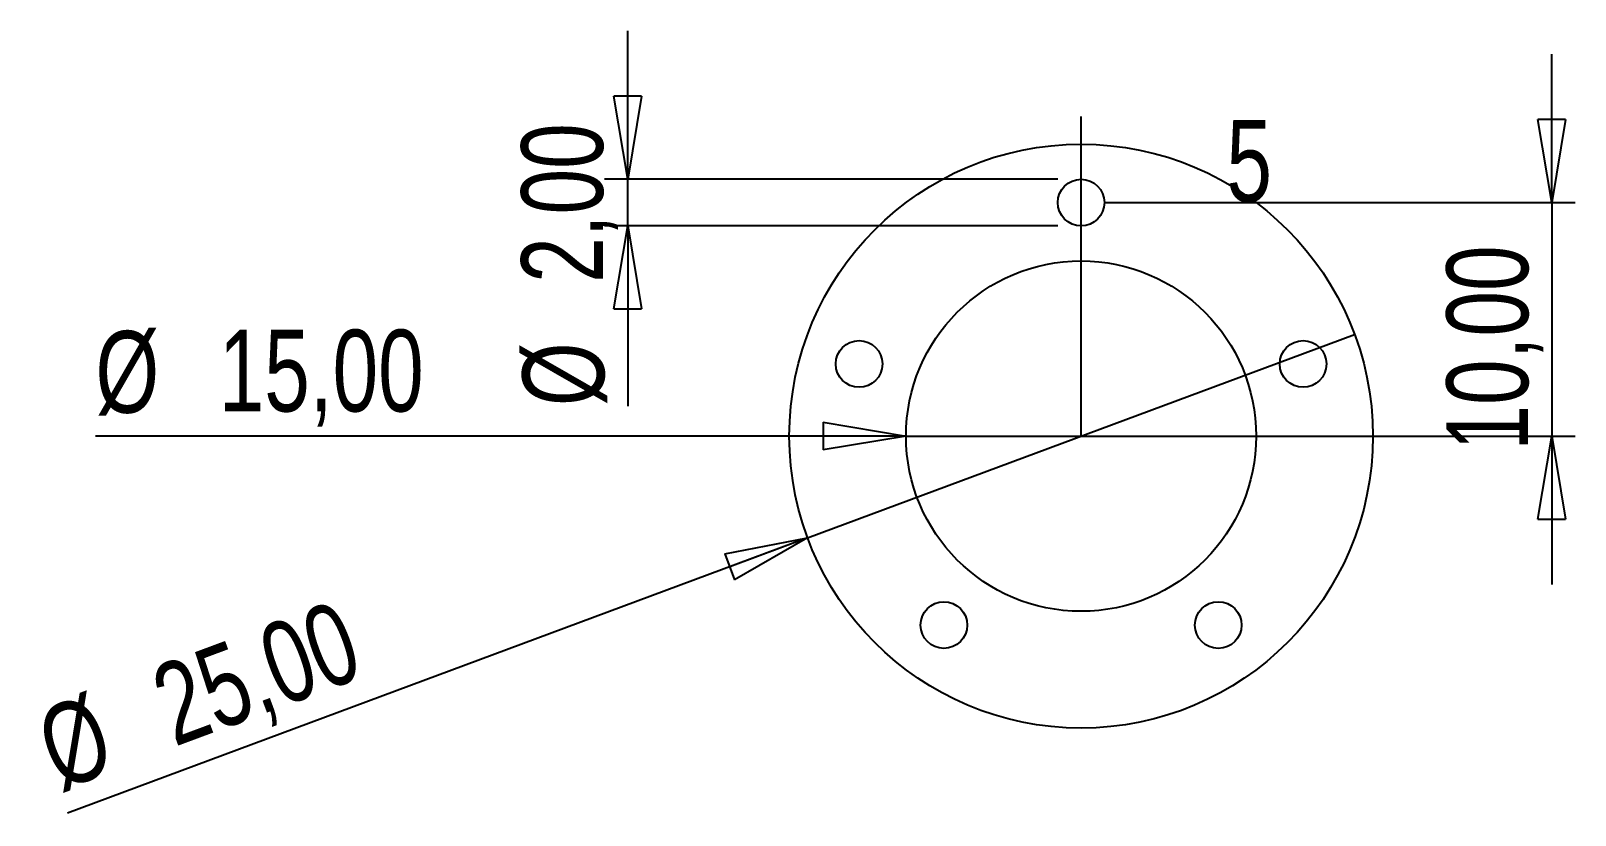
# Model space of a CAD drawing. Header units: millimetres. Extents: x -45 to 21.2, y -16.2 to 17.4.
import ezdxf

# ---------------------------------------------------------------- set-up
doc = ezdxf.new("R2010")
doc.units = ezdxf.units.MM
doc.header["$PDSIZE"] = -1
doc.layers.add('SLD-0', color=179, linetype='Continuous')
doc.styles.add('SLDTEXTSTYLE0', font='TXT', dxfattribs={"width": 0.75})
doc.dimstyles.new('SLDDIMSTYLE0', dxfattribs={"dimtxt": 3.5, "dimasz": 3.556, "dimexe": 0, "dimexo": 0.0625, "dimgap": 0.875, "dimtad": 1, "dimrnd": 1e-09, "dimzin": 12, "dimdsep": 46, "dimtxsty": 'SLDTEXTSTYLE0', "dimblk1": 'NONE', "dimblk2": 'CLOSED', "dimsah": 1, "dimcen": 0, "dimadec": 0, "dimazin": 3, "dimtfac": 1, "dimtmove": 0, "dimatfit": 3, "dimldrblk": 'NONE', "dimfxl": 1, "dimfrac": 2, "dimtolj": 1, "dimtzin": 12, "dimarcsym": 0})
doc.dimstyles.new('SLDDIMSTYLE1', dxfattribs={"dimtxt": 3.5, "dimasz": 3.556, "dimexe": 0, "dimexo": 0.0625, "dimgap": 0.875, "dimtad": 1, "dimrnd": 1e-09, "dimzin": 12, "dimdsep": 46, "dimtxsty": 'SLDTEXTSTYLE0', "dimblk1": 'CLOSED', "dimblk2": 'CLOSED', "dimsah": 1, "dimcen": 0.09, "dimadec": 0, "dimazin": 3, "dimtfac": 1, "dimtmove": 0, "dimatfit": 0, "dimldrblk": 'CLOSED', "dimfxl": 1, "dimfrac": 2, "dimtolj": 1, "dimtzin": 12, "dimarcsym": 0})
doc.dimstyles.new('SLDDIMSTYLE2', dxfattribs={"dimtxt": 3.5, "dimasz": 3.556, "dimexe": 0, "dimexo": 0.0625, "dimgap": 0.875, "dimtad": 1, "dimrnd": 1e-09, "dimzin": 12, "dimdsep": 46, "dimtxsty": 'SLDTEXTSTYLE0', "dimblk1": 'NONE', "dimblk2": 'NONE', "dimsah": 1, "dimcen": 0.09, "dimadec": 0, "dimazin": 3, "dimtfac": 1, "dimtofl": 0, "dimtmove": 0, "dimatfit": 3, "dimldrblk": 'NONE', "dimfxl": 1, "dimfrac": 2, "dimtolj": 1, "dimtzin": 12, "dimarcsym": 0})

# ---------------------------------------------------------------- blocks, each defined once
blk = doc.blocks.new('_Closed')
at = {"color": 0, "linetype": 'ByBlock', "lineweight": -2}
for p, q in [((-1, 0.166667), (0, 0)), ((-1, 0.166667), (-1, -0.166667)), ((0, 0), (-1, -0.166667)), ((0, 0), (-1, 0))]:
    blk.add_line(p, q, dxfattribs=at)
blk = doc.blocks.new('_D')
at = {"layer": 'SLD-0'}
for q in [(-42.225, 0), (7.5, 0)]:
    blk.add_line((-7.5, 0), q, dxfattribs=at)
at = {"layer": 'SLD-0', "xscale": 3.556, "yscale": 3.556, "rotation": 360}
blk.add_blockref('_Closed', (-7.5, 0), dxfattribs=at)
at = {"layer": 'SLD-0', "char_height": 3.5, "attachment_point": 1, "style": 'SLDTEXTSTYLE0'}
for s, insert in [('%%c', (-42.225, 4.502)), ('15,00', (-36.946, 4.556))]:
    blk.add_mtext(s, dxfattribs=dict(at, insert=insert))
blk = doc.blocks.new('_None')
blk = doc.blocks.new('_D_1')
at = {"layer": 'SLD-0'}
for q in [(11.717, 4.356), (-43.421, -16.142)]:
    blk.add_line((-11.717, -4.356), q, dxfattribs=at)
at = {"layer": 'SLD-0', "xscale": 3.556, "yscale": 3.556, "rotation": 20.3921519496}
blk.add_blockref('_Closed', (-11.717, -4.356), dxfattribs=at)
at = {"layer": 'SLD-0', "char_height": 3.5, "attachment_point": 1, "rotation": 20.39215, "style": 'SLDTEXTSTYLE0'}
for s, insert in [('25,00', (-40.062, -10.03)), ('%%c', (-44.991, -11.92))]:
    blk.add_mtext(s, dxfattribs=dict(at, insert=insert))
blk = doc.blocks.new('_D_2')
at = {"layer": 'SLD-0'}
for p, q in [((-19.418, 11), (-19.418, 17.35)), ((-1, 11), (-20.418, 11)), ((-19.418, 9), (-19.418, 11)), ((-1, 9), (-20.418, 9)), ((-19.418, 9), (-19.418, 1.285))]:
    blk.add_line(p, q, dxfattribs=at)
at = {"layer": 'SLD-0', "xscale": 3.556, "yscale": 3.556}
for p, rotation in [((-19.418, 11), 270), ((-19.418, 9), 90)]:
    blk.add_blockref('_Closed', p, dxfattribs=dict(at, rotation=rotation))
at = {"layer": 'SLD-0', "char_height": 3.5, "attachment_point": 1, "rotation": 90, "style": 'SLDTEXTSTYLE0'}
for s, insert in [('2,00', (-23.983, 6.563)), ('%%c', (-23.929, 1.285))]:
    blk.add_mtext(s, dxfattribs=dict(at, insert=insert))
blk = doc.blocks.new('_D_3')
at = {"layer": 'SLD-0'}
for p, q in [((20.164, 10), (20.164, 16.35)), ((1, 10), (21.164, 10)), ((20.164, 10), (20.164, 0)), ((1, 0), (21.164, 0)), ((20.164, 0), (20.164, -6.35))]:
    blk.add_line(p, q, dxfattribs=at)
at = {"layer": 'SLD-0', "xscale": 3.556, "yscale": 3.556}
for p, rotation in [((20.164, 10), 270), ((20.164, 0), 90)]:
    blk.add_blockref('_Closed', p, dxfattribs=dict(at, rotation=rotation))
at = {"layer": 'SLD-0', "insert": (15.652, -0.617), "char_height": 3.5, "attachment_point": 1, "rotation": 90, "style": 'SLDTEXTSTYLE0'}
blk.add_mtext('10,00', dxfattribs=at)
blk = doc.blocks.new('_D_4')
at = {"color": 7, "linetype": 'Continuous', "lineweight": 18, "insert": (6.226, 13.539), "char_height": 3.5, "attachment_point": 1, "style": 'SLDTEXTSTYLE0'}
blk.add_mtext('5', dxfattribs=at)

msp = doc.modelspace()

# ---------------------------------------------------------------- linework, layer by layer
at = {"layer": 'SLD-0'}
for q in [(0, 13.69), (0, 4.362)]:
    msp.add_line((0, 0), q, dxfattribs=at)
at = {"layer": 'SLD-0', "color": 7, "linetype": 'Continuous', "lineweight": 25}
for centre, radius in [((0, 0), 12.5), ((0, 10), 1), ((0, 0), 7.5), ((-9.511, 3.09), 1), ((9.511, 3.09), 1), ((-5.878, -8.09), 1), ((5.878, -8.09), 1)]:
    msp.add_circle(centre, radius, dxfattribs=at)
at = {"layer": 'SLD-0'}
msp.add_point((0, 0), dxfattribs=at)

# ---------------------------------------------------------------- dimensions: what is measured, and where the dimension line sits
at = {"color": 7, "linetype": 'Continuous', "lineweight": 18}
dim = msp.add_linear_dim(base=(7.519, 3.09), p1=(0, 10), p2=(9.511, 3.09), angle=90, dimstyle='SLDDIMSTYLE2', dxfattribs=at)
dim.commit()
dim.dimension.update_dxf_attribs({"geometry": '_D_4', "text_midpoint": (7.519, 9.027), "dimtype": 160})
at = {"layer": 'SLD-0'}
dim = msp.add_linear_dim(base=(-22.223, 11), p1=(0, 9), p2=(0, 11), angle=90, text='%%c<>', dimstyle='SLDDIMSTYLE1', dxfattribs=at)
dim.commit()
dim.dimension.update_dxf_attribs({"geometry": '_D_2', "text_midpoint": (-22.223, 8.45), "dimtype": 160})
dim = msp.add_linear_dim(base=(20.164, 0), p1=(0, 10), p2=(0, 0), angle=90, dimstyle='SLDDIMSTYLE1', dxfattribs=at)
dim.commit()
dim.dimension.update_dxf_attribs({"geometry": '_D_3', "text_midpoint": (20.164, 5.202), "dimtype": 160})
for p1, p2, picture, middle in [((7.5, 0), (-7.5, 0), '_D', (-33.882, 0)), ((11.717, 4.356), (-11.717, -4.356), '_D_1', (-35.59, -13.23))]:
    dim = msp.add_diameter_dim_2p(p1=p1, p2=p2, dimstyle='SLDDIMSTYLE0', dxfattribs=at)
    dim.commit()
    dim.dimension.update_dxf_attribs({"geometry": picture, "text_midpoint": middle, "dimtype": 163})

doc.saveas('drawing.dxf')
